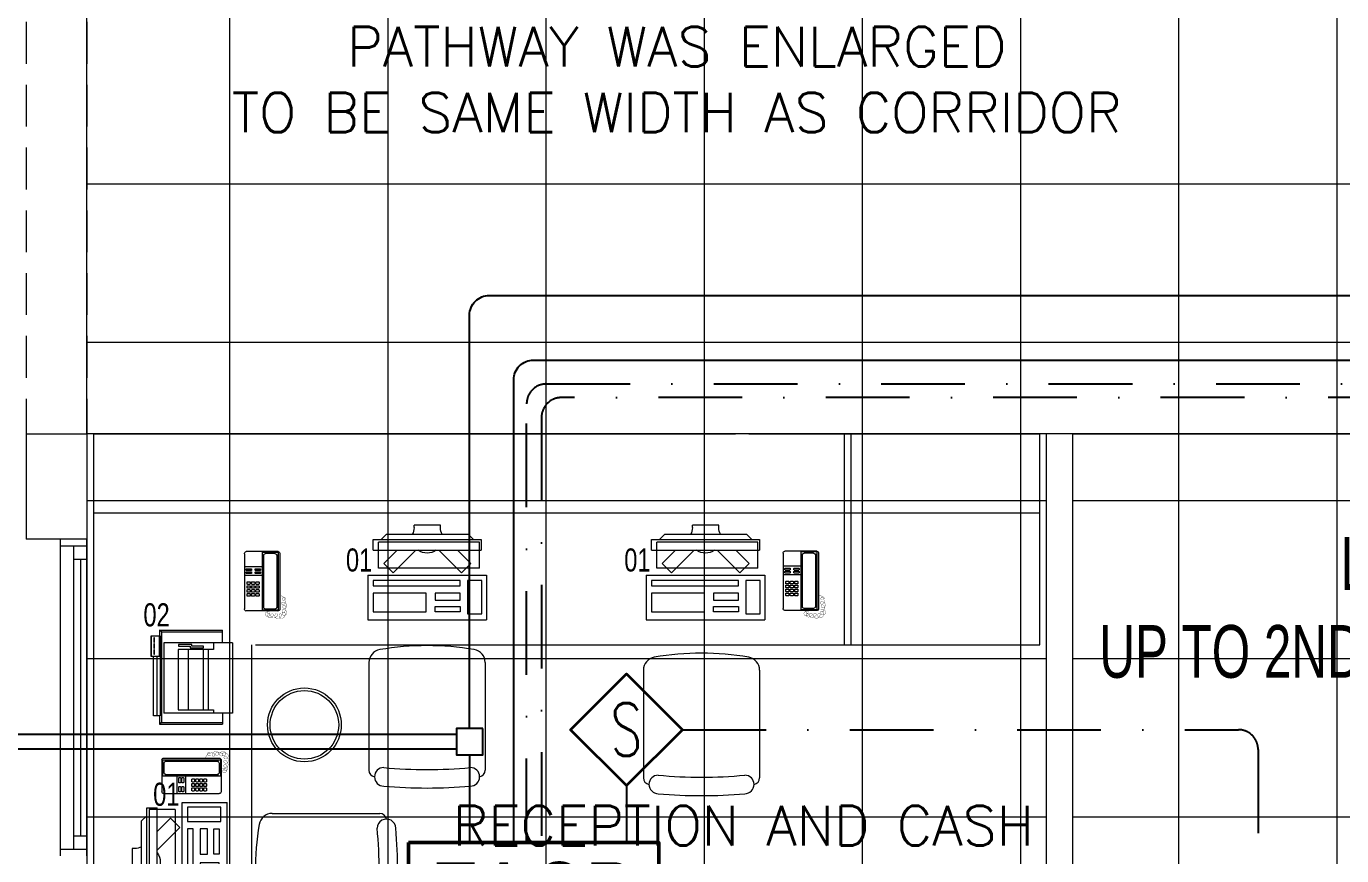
# Model space of a CAD drawing. Header units: inches. Extents: x -246178 to 57169, y -29325 to 19878.
# Drawn here: x 5228 to 10218, y -4347 to -1202 of the extents above; entities that cross this region are included whole.
import ezdxf
from ezdxf import colors
from ezdxf.entities.mleader import LeaderData, LeaderLine
from ezdxf.enums import TextEntityAlignment as Align
from ezdxf.math import Vec2, Vec3

# ---------------------------------------------------------------- set-up
doc = ezdxf.new("R2010")
doc.units = ezdxf.units.IN
doc.header["$LTSCALE"] = 25
doc.header["$MEASUREMENT"] = 0
doc.linetypes.add('00-Ground Floor$0$HIDDEN', pattern=[9.525, 6.35, -3.175])
doc.linetypes.add('DASHDOT', pattern=[25.4, 12.7, -6.35, 0, -6.35])
doc.layers.get('0').update_dxf_attribs({"color": 8})
for name, color, linetype, lineweight in [('00-Ground Floor$0$72_EGR_BASE_TEXT', 252, 'Continuous', 5), ('00-Ground Floor$0$72_EGR_EQP_TAG', 142, 'Continuous', 5), ('00-Ground Floor$0$Aluminum', 251, 'Continuous', 5), ('00-Ground Floor$0$Frame', 252, 'Continuous', 9), ('00-Ground Floor$0$LOADING', 253, 'Continuous', 5), ('00-Ground Floor$0$Proj', 251, 'Continuous', 5), ('00-Ground Floor$0$Walls', 251, 'Continuous', 5), ('E-LITE-CLNG-CNDT', 6, 'DASHDOT', 35), ('F-ALRM @ 100', 31, 'Continuous', 50), ('F-ALRM-CLNG @ 100', 33, 'Continuous', 35), ('F-ALRM-CLNG-CNDT', 51, 'DASHDOT', 25), ('F-ALRM-CNDT-SPLY', 43, 'POWER SUPPLY', 25), ('T-DATA-TEXT @ 100', 2, 'Continuous', 25)]:
    doc.layers.add(name, color=color, linetype=linetype, lineweight=lineweight)
doc.styles.add('00-Ground Floor$0$SIMPLEX', font='SIMPLEX.shx', dxfattribs={"height": 150})
doc.styles.add('00-Ground Floor$0$X3G_ENTITY_257CFD', font='swisscl.ttf', dxfattribs={"height": 200})
doc.styles.add('DC_Arial', font='arial.ttf', dxfattribs={"width": 0.7})
doc.styles.add('DC_Elc_Romans', font='elc_romans.shx', dxfattribs={"width": 0.7})
doc.styles.add('DC_Simplex', font='SIMPLEX.shx', dxfattribs={"width": 0.7})
doc.styles.get("Standard").update_dxf_attribs({"font": 'arial.ttf'})
doc.linetypes.add('POWER SUPPLY', pattern='A,50.8,-4,["PS",Standard,S=4.5,R=0,X=0,Y=-2.25],-11', length=65.8)

# ---------------------------------------------------------------- blocks, each defined once
blk = doc.blocks.new('00-Ground Floor$0$GF21021-P')
for p, q in [((-0.2207, 0.4756), (-0.2207, 0.0675)), ((0.2205, 0.4756), (0.2205, 0.0675))]:
    blk.add_line(p, q)
for centre, radius, start, end in [((-0.1707, 0.4756), 0.05, 99.6329, 180), ((-0.0001, -0.5295), 1.0695, 80.3671, 99.6329), ((0.1705, 0.4756), 0.05, 0, 80.3671), ((-0.1957, 0.0675), 0.025, 180, 261.4721), ((-0.1643, 0.0425), 0.0351, 90, 270), ((0, 1.8467), 1.7767, 264.6946, 275.3053), ((0.1641, 0.0425), 0.0351, 270, 90), ((0.1955, 0.0675), 0.025, 278.5279, 0), ((0, 1.8314), 1.8314, 264.8532, 275.147)]:
    blk.add_arc(centre, radius, start, end)
blk = doc.blocks.new('00-Ground Floor$0$DM20079-P')
at = {"color": 0}
for p, q in [((-0.0686, 0.217), (-0.0686, 0.008)), ((-0.0616, 0.225), (0.0594, 0.225)), ((-0.0616, 0.225), (-0.0616, 0)), ((-0.0616, 0.222), (-0.0016, 0.222)), ((-0.0616, 0.212), (-0.0565, 0.212)), ((-0.0566, 0.2105), (-0.0566, 0.0145)), ((-0.0496, 0.2175), (-0.0136, 0.2175)), ((-0.0068, 0.212), (-0.0016, 0.212)), ((-0.0066, 0.2105), (-0.0066, 0.0145)), ((-0.0016, 0.225), (-0.0016, 0)), ((0.0664, 0.217), (0.0664, 0.008)), ((-0.0016, 0.1675), (0.0664, 0.1675)), ((-0.0016, 0.135), (0.0664, 0.135)), ((-0.0616, 0.013), (-0.0565, 0.013)), ((-0.0616, 0.003), (-0.0016, 0.003)), ((-0.0594, 0), (0.0594, 0)), ((-0.0496, 0.0075), (-0.0136, 0.0075)), ((-0.0068, 0.013), (-0.0016, 0.013))]:
    blk.add_line(p, q, dxfattribs=at)
for points in [[(0.0074, 0.1605, 0.414214), (0.0054, 0.1585), (0.0054, 0.1555, 0.414214), (0.0074, 0.1535), (0.0234, 0.1535, 0.414214), (0.0254, 0.1555), (0.0254, 0.1585, 0.414214), (0.0234, 0.1605)], [(0.0574, 0.1535, 0.414214), (0.0594, 0.1555), (0.0594, 0.1585, 0.414214), (0.0574, 0.1605), (0.0414, 0.1605, 0.414214), (0.0394, 0.1585), (0.0394, 0.1555, 0.414214), (0.0414, 0.1535)], [(0.0234, 0.142, 0.414214), (0.0254, 0.144), (0.0254, 0.147, 0.414214), (0.0234, 0.149), (0.0074, 0.149, 0.414214), (0.0054, 0.147), (0.0054, 0.144, 0.414214), (0.0074, 0.142)], [(0.0104, 0.103, 0.414214), (0.0124, 0.101), (0.0204, 0.101, 0.414214), (0.0224, 0.103), (0.0224, 0.109, 0.414214), (0.0204, 0.111), (0.0124, 0.111, 0.414214), (0.0104, 0.109)], [(0.0274, 0.103, 0.414214), (0.0294, 0.101), (0.0374, 0.101, 0.414214), (0.0394, 0.103), (0.0394, 0.109, 0.414214), (0.0374, 0.111), (0.0294, 0.111, 0.414214), (0.0274, 0.109)], [(0.0574, 0.142, 0.414214), (0.0594, 0.144), (0.0594, 0.147, 0.414214), (0.0574, 0.149), (0.0414, 0.149, 0.414214), (0.0394, 0.147), (0.0394, 0.144, 0.414214), (0.0414, 0.142)], [(0.0444, 0.103, 0.414214), (0.0464, 0.101), (0.0544, 0.101, 0.414214), (0.0564, 0.103), (0.0564, 0.109, 0.414214), (0.0544, 0.111), (0.0464, 0.111, 0.414214), (0.0444, 0.109)], [(0.0104, 0.088, 0.414214), (0.0124, 0.086), (0.0204, 0.086, 0.414214), (0.0224, 0.088), (0.0224, 0.094, 0.414214), (0.0204, 0.096), (0.0124, 0.096, 0.414214), (0.0104, 0.094)], [(0.0104, 0.073, 0.414214), (0.0124, 0.071), (0.0204, 0.071, 0.414214), (0.0224, 0.073), (0.0224, 0.079, 0.414214), (0.0204, 0.081), (0.0124, 0.081, 0.414214), (0.0104, 0.079)], [(0.0104, 0.058, 0.414214), (0.0124, 0.056), (0.0204, 0.056, 0.414214), (0.0224, 0.058), (0.0224, 0.064, 0.414214), (0.0204, 0.066), (0.0124, 0.066, 0.414214), (0.0104, 0.064)], [(0.0274, 0.088, 0.414214), (0.0294, 0.086), (0.0374, 0.086, 0.414214), (0.0394, 0.088), (0.0394, 0.094, 0.414214), (0.0374, 0.096), (0.0294, 0.096, 0.414214), (0.0274, 0.094)], [(0.0274, 0.073, 0.414214), (0.0294, 0.071), (0.0374, 0.071, 0.414214), (0.0394, 0.073), (0.0394, 0.079, 0.414214), (0.0374, 0.081), (0.0294, 0.081, 0.414214), (0.0274, 0.079)], [(0.0274, 0.058, 0.414214), (0.0294, 0.056), (0.0374, 0.056, 0.414214), (0.0394, 0.058), (0.0394, 0.064, 0.414214), (0.0374, 0.066), (0.0294, 0.066, 0.414214), (0.0274, 0.064)], [(0.0444, 0.088, 0.414214), (0.0464, 0.086), (0.0544, 0.086, 0.414214), (0.0564, 0.088), (0.0564, 0.094, 0.414214), (0.0544, 0.096), (0.0464, 0.096, 0.414214), (0.0444, 0.094)], [(0.0444, 0.073, 0.414214), (0.0464, 0.071), (0.0544, 0.071, 0.414214), (0.0564, 0.073), (0.0564, 0.079, 0.414214), (0.0544, 0.081), (0.0464, 0.081, 0.414214), (0.0444, 0.079)], [(0.0444, 0.058, 0.414214), (0.0464, 0.056), (0.0544, 0.056, 0.414214), (0.0564, 0.058), (0.0564, 0.064, 0.414214), (0.0544, 0.066), (0.0464, 0.066, 0.414214), (0.0444, 0.064)]]:
    blk.add_lwpolyline(points, format="xyb", close=True, dxfattribs=at)
at = {"color": 0, "const_width": 0.001}
blk.add_lwpolyline([(-0.0686, 0.059, 0.184574), (-0.0861, 0.0478, 1.44364), (-0.0769, 0.0452, 0.837915), (-0.0907, 0.0465, 0.30536), (-0.0835, 0.0248, 1.584726), (-0.0815, 0.034, 0.253153), (-0.094, 0.0228, 0.874198), (-0.0776, 0.0142, 0.915253), (-0.0897, 0.0168, 0.223821), (-0.0874, -0.0011, 1.703343), (-0.0796, 0.005, 0.588962), (-0.0934, -0.0114, 0.717795), (-0.0769, -0.0108, 0.983104), (-0.0875, -0.0075, 0.326362), (-0.0815, -0.0259, 0.758716), (-0.0657, -0.0134, 0.906186), (-0.0743, -0.016, 0.189488), (-0.067, -0.0272, 0.7948), (-0.0506, -0.0127, 1.223996), (-0.0585, -0.0193, 0.072149), (-0.0473, -0.0259, 0.645886), (-0.0341, -0.0134, 1.366917), (-0.042, -0.0193, 0.078415), (-0.0315, -0.0246, 0.723006), (-0.0229, -0.0127, 1.105484), (-0.0289, -0.018, 0.327892), (-0.017, -0.0193, 0.446638), (-0.0144, -0.0068, 0.327263), (-0.0269, -0.0029, 1.240441), (-0.0229, -0.0094, 0.611307), (-0.0278, 0.0075)], format="xyb", dxfattribs=at)
at = {"color": 0}
for centre, radius, start, end in [((-0.0605, 0.217), 0.00813, 97.9633, 179.6649), ((-0.0496, 0.2105), 0.007, 90, 180), ((-0.0136, 0.2105), 0.007, 0, 90), ((0.0582, 0.217), 0.00813, 0.3351, 82.0367), ((-0.0605, 0.008), 0.00813, 180.3351, 277.9633), ((-0.0496, 0.0145), 0.007, 180, 270), ((-0.0136, 0.0145), 0.007, 270, 0), ((0.0582, 0.008), 0.00813, 277.9633, 359.6649)]:
    blk.add_arc(centre, radius, start, end, dxfattribs=at)
blk = doc.blocks.new('00-Ground Floor$0$ITCWLS1-P')
at = {"layer": '00-Ground Floor$0$LOADING'}
for p, q in [((-0.17, 0.45), (-0.17, 0)), ((-0.17, 0.45), (0, 0.45)), ((0, 0.45), (0, 0)), ((-0.3251, 0.38, 0), (-0.3051, 0.4, 0)), ((-0.2651, 0.43, 0), (-0.3051, 0.43, 0)), ((-0.3051, 0.43, 0), (-0.3051, 0.02, 0)), ((-0.197, 0.4094), (-0.295, 0.4094)), ((-0.295, 0.0264), (-0.295, 0.4094)), ((-0.2651, 0.43, 0), (-0.2651, 0.02, 0)), ((-0.197, 0.0264), (-0.197, 0.4094)), ((-0.1496, 0.4305), (-0.1291, 0.4305)), ((-0.1291, 0.4305), (-0.1291, 0.4089)), ((-0.3251, 0.38, 0), (-0.3251, 0.07, 0)), ((-0.3503, 0.275), (-0.3596, 0.275)), ((-0.3596, 0.175), (-0.3596, 0.275)), ((-0.3503, 0.175), (-0.3596, 0.175)), ((-0.3251, 0.07, 0), (-0.3051, 0.05, 0)), ((-0.3051, 0.02, 0), (-0.2651, 0.02, 0)), ((-0.197, 0.0264), (-0.295, 0.0264)), ((-0.17, 0), (0, 0))]:
    blk.add_line(p, q, dxfattribs=at)
at = {"layer": '00-Ground Floor$0$LOADING', "extrusion": (2.48281e-10, 3.18408e-10, -1)}
for p, q in [((-0.2651, 0.3395), (-0.2144, 0.3902)), ((-0.2651, 0.2688), (-0.1791, 0.3548)), ((-0.1791, 0.3548), (-0.2144, 0.3902))]:
    blk.add_line(p, q, dxfattribs=at)
at = {"layer": '00-Ground Floor$0$LOADING', "extrusion": (2.48281e-10, -3.18408e-10, -1)}
for p, q in [((-0.2651, 0.1812), (-0.1791, 0.0952)), ((-0.2651, 0.1105), (-0.2144, 0.0598)), ((-0.1791, 0.0952), (-0.2144, 0.0598))]:
    blk.add_line(p, q, dxfattribs=at)
at = {"layer": '00-Ground Floor$0$LOADING'}
for points in [[(-0.1291, 0.4089), (-0.1291, 0.1), (-0.1496, 0.1), (-0.1496, 0.4305)], [(-0.1496, 0.1), (-0.1496, 0.1), (-0.1496, 0.1), (-0.1496, 0.1), (-0.1496, 0.1), (-0.1496, 0.1), (-0.1496, 0.1), (-0.1496, 0.1), (-0.1496, 0.1)], [(-0.1496, 0.1), (-0.1496, 0.1), (-0.1496, 0.1), (-0.1496, 0.1), (-0.1496, 0.1), (-0.1496, 0.1), (-0.1496, 0.1), (-0.1496, 0.1), (-0.1496, 0.1), (-0.1496, 0.1), (-0.1496, 0.1), (-0.1496, 0.1), (-0.1496, 0.1), (-0.1496, 0.1), (-0.1496, 0.1), (-0.1496, 0.1), (-0.1496, 0.1), (-0.1496, 0.1)], [(-0.1496, 0.1), (-0.1496, 0.1), (-0.1496, 0.1), (-0.1496, 0.1), (-0.1496, 0.1), (-0.1496, 0.1), (-0.1496, 0.1), (-0.1496, 0.1), (-0.1496, 0.1), (-0.1496, 0.1)], [(-0.1496, 0.1), (-0.1496, 0.1), (-0.1496, 0.1), (-0.1496, 0.1), (-0.1496, 0.1), (-0.1496, 0.1), (-0.1496, 0.1)], [(-0.1496, 0.1), (-0.1496, 0.1), (-0.1496, 0.1), (-0.1496, 0.1), (-0.1496, 0.1), (-0.1496, 0.1), (-0.1496, 0.1), (-0.1496, 0.1), (-0.1496, 0.1), (-0.1496, 0.1)], [(-0.1496, 0.1), (-0.1496, 0.1), (-0.1496, 0.1), (-0.1496, 0.1), (-0.1496, 0.1), (-0.1496, 0.1), (-0.1496, 0.1), (-0.1496, 0.1), (-0.1496, 0.1), (-0.1496, 0.1), (-0.1496, 0.1), (-0.1496, 0.1), (-0.1496, 0.1), (-0.1496, 0.1), (-0.1496, 0.1)], [(-0.1496, 0.1), (-0.1496, 0.1), (-0.1496, 0.1), (-0.1496, 0.1), (-0.1496, 0.1), (-0.1496, 0.1), (-0.1496, 0.1), (-0.1496, 0.1), (-0.1496, 0.1), (-0.1496, 0.1)], [(-0.1496, 0.1), (-0.1496, 0.1), (-0.1496, 0.1), (-0.1496, 0.1), (-0.1496, 0.1), (-0.1496, 0.1), (-0.1496, 0.1), (-0.1496, 0.1), (-0.1496, 0.1), (-0.1496, 0.1)], [(-0.1496, 0.1), (-0.1496, 0.1), (-0.1496, 0.1), (-0.1496, 0.1), (-0.1496, 0.1), (-0.1496, 0.1), (-0.1496, 0.1), (-0.1496, 0.1), (-0.1496, 0.1), (-0.1496, 0.1), (-0.1496, 0.1), (-0.1496, 0.1), (-0.1496, 0.1), (-0.1496, 0.1), (-0.1496, 0.1), (-0.1496, 0.1), (-0.1496, 0.1), (-0.1496, 0.1), (-0.1496, 0.1), (-0.1496, 0.1), (-0.1496, 0.1), (-0.1496, 0.1), (-0.1496, 0.1), (-0.1496, 0.1), (-0.1496, 0.1), (-0.1496, 0.1), (-0.1496, 0.1), (-0.1496, 0.1), (-0.1496, 0.1), (-0.1496, 0.1), (-0.1496, 0.1), (-0.1496, 0.1), (-0.1496, 0.1), (-0.1496, 0.1), (-0.1496, 0.1), (-0.1496, 0.1), (-0.1496, 0.1), (-0.1496, 0.1), (-0.1496, 0.1), (-0.1496, 0.1), (-0.1496, 0.1), (-0.1496, 0.1), (-0.1496, 0.1), (-0.1496, 0.1), (-0.1496, 0.1), (-0.1496, 0.1), (-0.1496, 0.1), (-0.1496, 0.1), (-0.1496, 0.1), (-0.1496, 0.1), (-0.1496, 0.1), (-0.1496, 0.1), (-0.1496, 0.1), (-0.1496, 0.1)], [(-0.1496, 0.1), (-0.1496, 0.1), (-0.1496, 0.1), (-0.1496, 0.1), (-0.1496, 0.1), (-0.1496, 0.1), (-0.1496, 0.1), (-0.1496, 0.1), (-0.1496, 0.1), (-0.1496, 0.1), (-0.1496, 0.1), (-0.1496, 0.1), (-0.1496, 0.1), (-0.1496, 0.1), (-0.1496, 0.1), (-0.1496, 0.1), (-0.1496, 0.1), (-0.1496, 0.1), (-0.1496, 0.1), (-0.1496, 0.1), (-0.1496, 0.1), (-0.1496, 0.1), (-0.1496, 0.1), (-0.1496, 0.1), (-0.1496, 0.1), (-0.1496, 0.1), (-0.1496, 0.1), (-0.1496, 0.1), (-0.1496, 0.1), (-0.1496, 0.1), (-0.1496, 0.1), (-0.1496, 0.1), (-0.1496, 0.1), (-0.1496, 0.1), (-0.1496, 0.1), (-0.1496, 0.1), (-0.1496, 0.1), (-0.1496, 0.1), (-0.1496, 0.1), (-0.1496, 0.1), (-0.1496, 0.1), (-0.1496, 0.1), (-0.1496, 0.1), (-0.1496, 0.1), (-0.1496, 0.1), (-0.1496, 0.1), (-0.1496, 0.1), (-0.1496, 0.1), (-0.1496, 0.1), (-0.1496, 0.1), (-0.1496, 0.1), (-0.1496, 0.1), (-0.1496, 0.1), (-0.1496, 0.1), (-0.1496, 0.1), (-0.1496, 0.1), (-0.1496, 0.1), (-0.1496, 0.1), (-0.1496, 0.1), (-0.1496, 0.1), (-0.1496, 0.1), (-0.1496, 0.1), (-0.1496, 0.1), (-0.1496, 0.1), (-0.1496, 0.1), (-0.1496, 0.1), (-0.1496, 0.1), (-0.1496, 0.1), (-0.1496, 0.1), (-0.1496, 0.1), (-0.1496, 0.1), (-0.1496, 0.1), (-0.1496, 0.1), (-0.1496, 0.1), (-0.1496, 0.1), (-0.1496, 0.1), (-0.1496, 0.1), (-0.1496, 0.1), (-0.1496, 0.1), (-0.1496, 0.1), (-0.1496, 0.1), (-0.1496, 0.1), (-0.1496, 0.1), (-0.1496, 0.1), (-0.1496, 0.1), (-0.1496, 0.1), (-0.1496, 0.1), (-0.1496, 0.1), (-0.1496, 0.1)], [(-0.1496, 0.1), (-0.1496, 0.1), (-0.1496, 0.1), (-0.1496, 0.1), (-0.1496, 0.1), (-0.1496, 0.1), (-0.1496, 0.1), (-0.1496, 0.1), (-0.1496, 0.1), (-0.1496, 0.1), (-0.1496, 0.1), (-0.1496, 0.1)], [(-0.1496, 0.1), (-0.1496, 0.1), (-0.1496, 0.1), (-0.1496, 0.1), (-0.1496, 0.1), (-0.1496, 0.1), (-0.1496, 0.1)], [(-0.1496, 0.1), (-0.1496, 0.1), (-0.1496, 0.1), (-0.1496, 0.1), (-0.1496, 0.1), (-0.1496, 0.1), (-0.1496, 0.1), (-0.1496, 0.1), (-0.1496, 0.1), (-0.1496, 0.1), (-0.1496, 0.1), (-0.1496, 0.1), (-0.1496, 0.1), (-0.1496, 0.1), (-0.1496, 0.1), (-0.1496, 0.1), (-0.1496, 0.1)], [(-0.1496, 0.1), (-0.1496, 0.1), (-0.1496, 0.1), (-0.1496, 0.1), (-0.1496, 0.1), (-0.1496, 0.1), (-0.1496, 0.1), (-0.1496, 0.1), (-0.1496, 0.1), (-0.1496, 0.1), (-0.1496, 0.1), (-0.1496, 0.1), (-0.1496, 0.1), (-0.1496, 0.1), (-0.1496, 0.1), (-0.1496, 0.1), (-0.1496, 0.1), (-0.1496, 0.1), (-0.1496, 0.1), (-0.1496, 0.1), (-0.1496, 0.1), (-0.1496, 0.1), (-0.1496, 0.1), (-0.1496, 0.1), (-0.1496, 0.1), (-0.1496, 0.1), (-0.1496, 0.1), (-0.1496, 0.1), (-0.1496, 0.1), (-0.1496, 0.1), (-0.1496, 0.1), (-0.1496, 0.1), (-0.1496, 0.1), (-0.1496, 0.1), (-0.1496, 0.1), (-0.1496, 0.1), (-0.1496, 0.1), (-0.1496, 0.1), (-0.1496, 0.1), (-0.1496, 0.1), (-0.1496, 0.1), (-0.1496, 0.1), (-0.1496, 0.1), (-0.1496, 0.1), (-0.1496, 0.1), (-0.1496, 0.1), (-0.1496, 0.1), (-0.1496, 0.1), (-0.1496, 0.1), (-0.1496, 0.1), (-0.1496, 0.1), (-0.1496, 0.1), (-0.1496, 0.1), (-0.1496, 0.1), (-0.1496, 0.1), (-0.1496, 0.1), (-0.1496, 0.1), (-0.1496, 0.1), (-0.1496, 0.1), (-0.1496, 0.1), (-0.1496, 0.1), (-0.1496, 0.1), (-0.1496, 0.1), (-0.1496, 0.1), (-0.1496, 0.1), (-0.1496, 0.1), (-0.1496, 0.1), (-0.1496, 0.1), (-0.1496, 0.1), (-0.1496, 0.1), (-0.1496, 0.1), (-0.1496, 0.1), (-0.1496, 0.1), (-0.1496, 0.1), (-0.1496, 0.1), (-0.1496, 0.1), (-0.1496, 0.1), (-0.1496, 0.1), (-0.1496, 0.1), (-0.1496, 0.1), (-0.1496, 0.1), (-0.1496, 0.1), (-0.1496, 0.1), (-0.1496, 0.1), (-0.1496, 0.1), (-0.1496, 0.1), (-0.1496, 0.1), (-0.1496, 0.1), (-0.1496, 0.1), (-0.1496, 0.1), (-0.1496, 0.1), (-0.1496, 0.1), (-0.1496, 0.1), (-0.1496, 0.1), (-0.1496, 0.1), (-0.1496, 0.1), (-0.1496, 0.1), (-0.1496, 0.1), (-0.1496, 0.1), (-0.1496, 0.1), (-0.1496, 0.1), (-0.1496, 0.1), (-0.1496, 0.1), (-0.1496, 0.1), (-0.1496, 0.1), (-0.1496, 0.1), (-0.1496, 0.1), (-0.1496, 0.1), (-0.1496, 0.1), (-0.1496, 0.1), (-0.1496, 0.1)], [(-0.1496, 0.1), (-0.1496, 0.1), (-0.1496, 0.1), (-0.1496, 0.1), (-0.1496, 0.1), (-0.1496, 0.1), (-0.1496, 0.1), (-0.1496, 0.1)]]:
    blk.add_lwpolyline(points, dxfattribs=at)
for points in [[(-0.1019, 0.4305), (-0.0304, 0.4305), (-0.0304, 0.2294), (-0.1019, 0.2294)], [(-0.1019, 0.1954), (-0.0747, 0.1954), (-0.0747, 0.1), (-0.1019, 0.1)], [(-0.0304, 0.1954), (-0.0508, 0.1954), (-0.0508, 0.1), (-0.0304, 0.1)], [(-0.1496, 0.1), (-0.1496, 0.1), (-0.1496, 0.1), (-0.1496, 0.1), (-0.1496, 0.1), (-0.1496, 0.1), (-0.1496, 0.1), (-0.1496, 0.1), (-0.1496, 0.1), (-0.1496, 0.1), (-0.1496, 0.1), (-0.1496, 0.1), (-0.1496, 0.1), (-0.1496, 0.1), (-0.1496, 0.1), (-0.1496, 0.1), (-0.1496, 0.1), (-0.1496, 0.1), (-0.1496, 0.1), (-0.1496, 0.1), (-0.1496, 0.1), (-0.1496, 0.1), (-0.1496, 0.1), (-0.1496, 0.1), (-0.1496, 0.1), (-0.1496, 0.1), (-0.1496, 0.1), (-0.1496, 0.1), (-0.1496, 0.1), (-0.1496, 0.1), (-0.1496, 0.1), (-0.1496, 0.1), (-0.1496, 0.1), (-0.1496, 0.1), (-0.1496, 0.1), (-0.1496, 0.1), (-0.1496, 0.1), (-0.1496, 0.1), (-0.1496, 0.1), (-0.1496, 0.1), (-0.1496, 0.1), (-0.1496, 0.1), (-0.1496, 0.1), (-0.1496, 0.1), (-0.1496, 0.1), (-0.1496, 0.1), (-0.1496, 0.1), (-0.1496, 0.1), (-0.1496, 0.1), (-0.1496, 0.1), (-0.1496, 0.1), (-0.1496, 0.1), (-0.1496, 0.1), (-0.1496, 0.1), (-0.1496, 0.1), (-0.1496, 0.1), (-0.1496, 0.1), (-0.1496, 0.1), (-0.1496, 0.1), (-0.1496, 0.1), (-0.1496, 0.1), (-0.1496, 0.1), (-0.1496, 0.1), (-0.1496, 0.1), (-0.1496, 0.1), (-0.1496, 0.1), (-0.1496, 0.1), (-0.1496, 0.1), (-0.1496, 0.1), (-0.1496, 0.1), (-0.1496, 0.1), (-0.1496, 0.1), (-0.1496, 0.1), (-0.1496, 0.1), (-0.1496, 0.1), (-0.1496, 0.1), (-0.1496, 0.1), (-0.1496, 0.1), (-0.1496, 0.1), (-0.1496, 0.1), (-0.1496, 0.1), (-0.1496, 0.1), (-0.1496, 0.1), (-0.1496, 0.1), (-0.1496, 0.1), (-0.1496, 0.1), (-0.1496, 0.1), (-0.1496, 0.1), (-0.1496, 0.1), (-0.1496, 0.1), (-0.1496, 0.1), (-0.1496, 0.1), (-0.1496, 0.1), (-0.1496, 0.1), (-0.1496, 0.1), (-0.1496, 0.1), (-0.1496, 0.1), (-0.1496, 0.1), (-0.1496, 0.1), (-0.1496, 0.1), (-0.1496, 0.1), (-0.1496, 0.1), (-0.1496, 0.1), (-0.1496, 0.1), (-0.1496, 0.1), (-0.1496, 0.1), (-0.1496, 0.1), (-0.1496, 0.1), (-0.1496, 0.1), (-0.1496, 0.1), (-0.1496, 0.1), (-0.1496, 0.1), (-0.1496, 0.1), (-0.1496, 0.1), (-0.1496, 0.1), (-0.1496, 0.1), (-0.1496, 0.1), (-0.1496, 0.1), (-0.1496, 0.1), (-0.1496, 0.1), (-0.1496, 0.1), (-0.1496, 0.1), (-0.1496, 0.1), (-0.1496, 0.1), (-0.1496, 0.1), (-0.1496, 0.1), (-0.1496, 0.1), (-0.1496, 0.1), (-0.1496, 0.1), (-0.1496, 0.1), (-0.1496, 0.1), (-0.1496, 0.1), (-0.1496, 0.1), (-0.1496, 0.1), (-0.1496, 0.1), (-0.1496, 0.1), (-0.1496, 0.1), (-0.1496, 0.1), (-0.1496, 0.1), (-0.1496, 0.1), (-0.1496, 0.1), (-0.1496, 0.1), (-0.1496, 0.1), (-0.1496, 0.1), (-0.1496, 0.1), (-0.1496, 0.1), (-0.1496, 0.1), (-0.1496, 0.1), (-0.1496, 0.1), (-0.1496, 0.1), (-0.1496, 0.1), (-0.1496, 0.1), (-0.1496, 0.1), (-0.1496, 0.1), (-0.1496, 0.1), (-0.1496, 0.1), (-0.1496, 0.1), (-0.1496, 0.1), (-0.1496, 0.1), (-0.1496, 0.1), (-0.1496, 0.1), (-0.1496, 0.1), (-0.1496, 0.1), (-0.1496, 0.1), (-0.1496, 0.1), (-0.1496, 0.1), (-0.1496, 0.1), (-0.1496, 0.1), (-0.1496, 0.1), (-0.1496, 0.1), (-0.1496, 0.1), (-0.1496, 0.1), (-0.1496, 0.1), (-0.1496, 0.1), (-0.1496, 0.1), (-0.1496, 0.1), (-0.1496, 0.1), (-0.1496, 0.1), (-0.1496, 0.1), (-0.1496, 0.1), (-0.1496, 0.1), (-0.1496, 0.1), (-0.1496, 0.1), (-0.1496, 0.1), (-0.1496, 0.1), (-0.1496, 0.1), (-0.1496, 0.1), (-0.1496, 0.1), (-0.1496, 0.1), (-0.1496, 0.1), (-0.1496, 0.1), (-0.1496, 0.1), (-0.1496, 0.1), (-0.1496, 0.1), (-0.1496, 0.1), (-0.1496, 0.1), (-0.1496, 0.1), (-0.1496, 0.1), (-0.1496, 0.1), (-0.1496, 0.1), (-0.1496, 0.1), (-0.1496, 0.1), (-0.1496, 0.1), (-0.1496, 0.1), (-0.1496, 0.1), (-0.1496, 0.1), (-0.1496, 0.1), (-0.1496, 0.1), (-0.1496, 0.1), (-0.1496, 0.1), (-0.1496, 0.1), (-0.1496, 0.1), (-0.1496, 0.1), (-0.1496, 0.1), (-0.1496, 0.1), (-0.1496, 0.1), (-0.1496, 0.1), (-0.1496, 0.1), (-0.1496, 0.1), (-0.1496, 0.1), (-0.1496, 0.1), (-0.1496, 0.1), (-0.1496, 0.1), (-0.1496, 0.1), (-0.1496, 0.1), (-0.1496, 0.1), (-0.1496, 0.1), (-0.1496, 0.1), (-0.1496, 0.1), (-0.1496, 0.1), (-0.1496, 0.1), (-0.1496, 0.1), (-0.1496, 0.1), (-0.1496, 0.1), (-0.1496, 0.1), (-0.1496, 0.1), (-0.1496, 0.1), (-0.1496, 0.1), (-0.1496, 0.1), (-0.1496, 0.1), (-0.1496, 0.1), (-0.1496, 0.1), (-0.1496, 0.1), (-0.1496, 0.1), (-0.1496, 0.1), (-0.1496, 0.1), (-0.1496, 0.1), (-0.1496, 0.1), (-0.1496, 0.1), (-0.1496, 0.1), (-0.1496, 0.1), (-0.1496, 0.1), (-0.1496, 0.1), (-0.1496, 0.1), (-0.1496, 0.1), (-0.1496, 0.1), (-0.1496, 0.1), (-0.1496, 0.1), (-0.1496, 0.1), (-0.1496, 0.1), (-0.1496, 0.1), (-0.1496, 0.1), (-0.1496, 0.1), (-0.1496, 0.1), (-0.1496, 0.1), (-0.1496, 0.1), (-0.1496, 0.1), (-0.1496, 0.1), (-0.1496, 0.1), (-0.1496, 0.1), (-0.1496, 0.1), (-0.1496, 0.1), (-0.1496, 0.1), (-0.1496, 0.1), (-0.1496, 0.1), (-0.1496, 0.1), (-0.1496, 0.1)], [(-0.1496, 0.1), (-0.1496, 0.1), (-0.1496, 0.1), (-0.1496, 0.1), (-0.1496, 0.1), (-0.1496, 0.1), (-0.1496, 0.1), (-0.1496, 0.1), (-0.1496, 0.1), (-0.1496, 0.1), (-0.1496, 0.1), (-0.1496, 0.1), (-0.1496, 0.1), (-0.1496, 0.1), (-0.1496, 0.1), (-0.1496, 0.1), (-0.1496, 0.1), (-0.1496, 0.1), (-0.1496, 0.1), (-0.1496, 0.1), (-0.1496, 0.1), (-0.1496, 0.1), (-0.1496, 0.1), (-0.1496, 0.1), (-0.1496, 0.1), (-0.1496, 0.1), (-0.1496, 0.1), (-0.1496, 0.1), (-0.1496, 0.1), (-0.1496, 0.1), (-0.1496, 0.1), (-0.1496, 0.1), (-0.1496, 0.1), (-0.1496, 0.1), (-0.1496, 0.1), (-0.1496, 0.1), (-0.1496, 0.1), (-0.1496, 0.1), (-0.1496, 0.1), (-0.1496, 0.1), (-0.1496, 0.1), (-0.1496, 0.1), (-0.1496, 0.1), (-0.1496, 0.1), (-0.1496, 0.1), (-0.1496, 0.1), (-0.1496, 0.1), (-0.1496, 0.1), (-0.1496, 0.1), (-0.1496, 0.1), (-0.1496, 0.1), (-0.1496, 0.1), (-0.1496, 0.1), (-0.1496, 0.1), (-0.1496, 0.1), (-0.1496, 0.1), (-0.1496, 0.1), (-0.1496, 0.1), (-0.1496, 0.1), (-0.1496, 0.1), (-0.1496, 0.1), (-0.1496, 0.1), (-0.1496, 0.1), (-0.1496, 0.1), (-0.1496, 0.1), (-0.1496, 0.1), (-0.1496, 0.1), (-0.1496, 0.1), (-0.1496, 0.1), (-0.1496, 0.1), (-0.1496, 0.1), (-0.1496, 0.1), (-0.1496, 0.1), (-0.1496, 0.1), (-0.1496, 0.1), (-0.1496, 0.1), (-0.1496, 0.1), (-0.1496, 0.1), (-0.1496, 0.1), (-0.1496, 0.1), (-0.1496, 0.1), (-0.1496, 0.1), (-0.1496, 0.1), (-0.1496, 0.1), (-0.1496, 0.1), (-0.1496, 0.1), (-0.1496, 0.1), (-0.1496, 0.1), (-0.1496, 0.1), (-0.1496, 0.1), (-0.1496, 0.1), (-0.1496, 0.1), (-0.1496, 0.1), (-0.1496, 0.1), (-0.1496, 0.1), (-0.1496, 0.1), (-0.1496, 0.1), (-0.1496, 0.1), (-0.1496, 0.1), (-0.1496, 0.1), (-0.1496, 0.1), (-0.1496, 0.1), (-0.1496, 0.1), (-0.1496, 0.1), (-0.1496, 0.1), (-0.1496, 0.1), (-0.1496, 0.1), (-0.1496, 0.1), (-0.1496, 0.1), (-0.1496, 0.1), (-0.1496, 0.1), (-0.1496, 0.1), (-0.1496, 0.1), (-0.1496, 0.1), (-0.1496, 0.1), (-0.1496, 0.1), (-0.1496, 0.1), (-0.1496, 0.1), (-0.1496, 0.1), (-0.1496, 0.1), (-0.1496, 0.1), (-0.1496, 0.1), (-0.1496, 0.1), (-0.1496, 0.1), (-0.1496, 0.1), (-0.1496, 0.1), (-0.1496, 0.1), (-0.1496, 0.1), (-0.1496, 0.1), (-0.1496, 0.1), (-0.1496, 0.1), (-0.1496, 0.1), (-0.1496, 0.1), (-0.1496, 0.1), (-0.1496, 0.1), (-0.1496, 0.1), (-0.1496, 0.1), (-0.1496, 0.1), (-0.1496, 0.1), (-0.1496, 0.1), (-0.1496, 0.1), (-0.1496, 0.1), (-0.1496, 0.1), (-0.1496, 0.1), (-0.1496, 0.1), (-0.1496, 0.1), (-0.1496, 0.1), (-0.1496, 0.1), (-0.1496, 0.1), (-0.1496, 0.1), (-0.1496, 0.1), (-0.1496, 0.1), (-0.1496, 0.1), (-0.1496, 0.1), (-0.1496, 0.1), (-0.1496, 0.1), (-0.1496, 0.1), (-0.1496, 0.1), (-0.1496, 0.1), (-0.1496, 0.1), (-0.1496, 0.1), (-0.1496, 0.1), (-0.1496, 0.1), (-0.1496, 0.1), (-0.1496, 0.1), (-0.1496, 0.1), (-0.1496, 0.1), (-0.1496, 0.1), (-0.1496, 0.1), (-0.1496, 0.1), (-0.1496, 0.1), (-0.1496, 0.1), (-0.1496, 0.1), (-0.1496, 0.1), (-0.1496, 0.1), (-0.1496, 0.1), (-0.1496, 0.1), (-0.1496, 0.1), (-0.1496, 0.1), (-0.1496, 0.1), (-0.1496, 0.1), (-0.1496, 0.1), (-0.1496, 0.1), (-0.1496, 0.1), (-0.1496, 0.1), (-0.1496, 0.1), (-0.1496, 0.1), (-0.1496, 0.1), (-0.1496, 0.1), (-0.1496, 0.1), (-0.1496, 0.1), (-0.1496, 0.1), (-0.1496, 0.1), (-0.1496, 0.1), (-0.1496, 0.1), (-0.1496, 0.1), (-0.1496, 0.1), (-0.1496, 0.1), (-0.1496, 0.1), (-0.1496, 0.1), (-0.1496, 0.1), (-0.1496, 0.1), (-0.1496, 0.1), (-0.1496, 0.1), (-0.1496, 0.1), (-0.1496, 0.1), (-0.1496, 0.1), (-0.1496, 0.1), (-0.1496, 0.1), (-0.1496, 0.1), (-0.1496, 0.1), (-0.1496, 0.1), (-0.1496, 0.1), (-0.1496, 0.1)], [(-0.1496, 0.1), (-0.1496, 0.1), (-0.1496, 0.1), (-0.1496, 0.1), (-0.1496, 0.1), (-0.1496, 0.1), (-0.1496, 0.1), (-0.1496, 0.1), (-0.1496, 0.1), (-0.1496, 0.1), (-0.1496, 0.1), (-0.1496, 0.1), (-0.1496, 0.1), (-0.1496, 0.1), (-0.1496, 0.1), (-0.1496, 0.1), (-0.1496, 0.1), (-0.1496, 0.1), (-0.1496, 0.1), (-0.1496, 0.1), (-0.1496, 0.1), (-0.1496, 0.1), (-0.1496, 0.1), (-0.1496, 0.1), (-0.1496, 0.1), (-0.1496, 0.1), (-0.1496, 0.1), (-0.1496, 0.1), (-0.1496, 0.1), (-0.1496, 0.1), (-0.1496, 0.1), (-0.1496, 0.1), (-0.1496, 0.1), (-0.1496, 0.1), (-0.1496, 0.1), (-0.1496, 0.1), (-0.1496, 0.1), (-0.1496, 0.1), (-0.1496, 0.1), (-0.1496, 0.1), (-0.1496, 0.1), (-0.1496, 0.1), (-0.1496, 0.1), (-0.1496, 0.1), (-0.1496, 0.1), (-0.1496, 0.1), (-0.1496, 0.1), (-0.1496, 0.1), (-0.1496, 0.1), (-0.1496, 0.1), (-0.1496, 0.1), (-0.1496, 0.1), (-0.1496, 0.1), (-0.1496, 0.1), (-0.1496, 0.1), (-0.1496, 0.1), (-0.1496, 0.1), (-0.1496, 0.1), (-0.1496, 0.1), (-0.1496, 0.1), (-0.1496, 0.1), (-0.1496, 0.1), (-0.1496, 0.1), (-0.1496, 0.1), (-0.1496, 0.1), (-0.1496, 0.1), (-0.1496, 0.1), (-0.1496, 0.1), (-0.1496, 0.1), (-0.1496, 0.1), (-0.1496, 0.1), (-0.1496, 0.1), (-0.1496, 0.1), (-0.1496, 0.1), (-0.1496, 0.1), (-0.1496, 0.1), (-0.1496, 0.1), (-0.1496, 0.1), (-0.1496, 0.1), (-0.1496, 0.1), (-0.1496, 0.1), (-0.1496, 0.1), (-0.1496, 0.1), (-0.1496, 0.1), (-0.1496, 0.1), (-0.1496, 0.1), (-0.1496, 0.1), (-0.1496, 0.1), (-0.1496, 0.1), (-0.1496, 0.1), (-0.1496, 0.1), (-0.1496, 0.1), (-0.1496, 0.1), (-0.1496, 0.1), (-0.1496, 0.1), (-0.1496, 0.1), (-0.1496, 0.1), (-0.1496, 0.1), (-0.1496, 0.1), (-0.1496, 0.1), (-0.1496, 0.1), (-0.1496, 0.1), (-0.1496, 0.1), (-0.1496, 0.1), (-0.1496, 0.1), (-0.1496, 0.1), (-0.1496, 0.1), (-0.1496, 0.1), (-0.1496, 0.1), (-0.1496, 0.1), (-0.1496, 0.1), (-0.1496, 0.1), (-0.1496, 0.1), (-0.1496, 0.1), (-0.1496, 0.1), (-0.1496, 0.1), (-0.1496, 0.1), (-0.1496, 0.1), (-0.1496, 0.1), (-0.1496, 0.1), (-0.1496, 0.1), (-0.1496, 0.1), (-0.1496, 0.1), (-0.1496, 0.1), (-0.1496, 0.1), (-0.1496, 0.1), (-0.1496, 0.1), (-0.1496, 0.1), (-0.1496, 0.1), (-0.1496, 0.1), (-0.1496, 0.1), (-0.1496, 0.1), (-0.1496, 0.1), (-0.1496, 0.1), (-0.1496, 0.1), (-0.1496, 0.1), (-0.1496, 0.1), (-0.1496, 0.1), (-0.1496, 0.1), (-0.1496, 0.1), (-0.1496, 0.1), (-0.1496, 0.1), (-0.1496, 0.1), (-0.1496, 0.1), (-0.1496, 0.1), (-0.1496, 0.1), (-0.1496, 0.1), (-0.1496, 0.1), (-0.1496, 0.1), (-0.1496, 0.1), (-0.1496, 0.1), (-0.1496, 0.1), (-0.1496, 0.1), (-0.1496, 0.1), (-0.1496, 0.1), (-0.1496, 0.1), (-0.1496, 0.1), (-0.1496, 0.1), (-0.1496, 0.1), (-0.1496, 0.1), (-0.1496, 0.1), (-0.1496, 0.1), (-0.1496, 0.1), (-0.1496, 0.1), (-0.1496, 0.1), (-0.1496, 0.1), (-0.1496, 0.1), (-0.1496, 0.1), (-0.1496, 0.1), (-0.1496, 0.1), (-0.1496, 0.1), (-0.1496, 0.1), (-0.1496, 0.1), (-0.1496, 0.1), (-0.1496, 0.1), (-0.1496, 0.1), (-0.1496, 0.1), (-0.1496, 0.1), (-0.1496, 0.1), (-0.1496, 0.1), (-0.1496, 0.1), (-0.1496, 0.1), (-0.1496, 0.1), (-0.1496, 0.1), (-0.1496, 0.1), (-0.1496, 0.1), (-0.1496, 0.1), (-0.1496, 0.1), (-0.1496, 0.1), (-0.1496, 0.1), (-0.1496, 0.1), (-0.1496, 0.1), (-0.1496, 0.1), (-0.1496, 0.1), (-0.1496, 0.1), (-0.1496, 0.1), (-0.1496, 0.1), (-0.1496, 0.1), (-0.1496, 0.1), (-0.1496, 0.1), (-0.1496, 0.1), (-0.1496, 0.1), (-0.1496, 0.1), (-0.1496, 0.1), (-0.1496, 0.1), (-0.1496, 0.1), (-0.1496, 0.1), (-0.1496, 0.1), (-0.1496, 0.1), (-0.1496, 0.1), (-0.1496, 0.1), (-0.1496, 0.1), (-0.1496, 0.1), (-0.1496, 0.1), (-0.1496, 0.1), (-0.1496, 0.1), (-0.1496, 0.1), (-0.1496, 0.1), (-0.1496, 0.1)], [(-0.1496, 0.0727), (-0.0236, 0.0727), (-0.0236, 0.0182), (-0.1496, 0.0182)]]:
    blk.add_lwpolyline(points, close=True, dxfattribs=at)
for centre, radius, start, end in [((-0.3503, 0.325), 0.05, 270, 300.3093), ((-0.3089, 0.225), 0.0556, 321.9431, 38.0569), ((-0.3503, 0.125), 0.05, 59.6907, 90)]:
    blk.add_arc(centre, radius, start, end, dxfattribs=at)
blk = doc.blocks.new('00-Ground Floor$0$ITPPLT2C-P')
at = {"color": 0}
for p, q in [((0, 0), (0, -0.2262)), ((0.0252, 0), (0, 0)), ((0.0139, 0), (0.0139, -0.2262)), ((0.0252, 0), (0.0139, 0)), ((0.0229, 0.0318), (0.2618, 0.0318)), ((0.0304, 0.0256), (0.0229, 0.0318)), ((0.0229, 0), (0.0229, 0.0318)), ((0.0252, -0.2262), (0.0252, 0)), ((0.0304, -0.3182), (0.0304, 0.0256)), ((0.0304, 0.0256), (0.2618, 0.0256)), ((0.2618, -0.0096), (0.2618, 0.0318)), ((0.0401, -0.2769), (0.0401, -0.0096)), ((0.3, -0.0096), (0.0401, -0.0096)), ((0.0939, -0.2515), (0.0939, -0.0222)), ((0.0939, -0.0222), (0.2274, -0.0222)), ((0.1321, -0.2515), (0.1321, -0.0222)), ((0.1894, -0.2515), (0.1894, -0.0222)), ((0.2082, -0.2515), (0.2082, -0.0222)), ((0.2274, -0.0222), (0.2274, -0.0096)), ((0.3, -0.2769), (0.3, -0.0096)), ((-0.0091, -0.2262), (0.0267, -0.2262)), ((-0.0091, -0.3023), (-0.0091, -0.2262)), ((-0.0087, -0.2262), (0.0236, -0.2262)), ((-0.0087, -0.3023), (-0.0087, -0.2262)), ((0, -0.2262), (0.0252, -0.2262)), ((0.0023, -0.2495), (0.0023, -0.2334)), ((0.0023, -0.2334), (0.0045, -0.2334)), ((0.0045, -0.2495), (0.0023, -0.2495)), ((0.0045, -0.2334), (0.0045, -0.2495)), ((0.0139, -0.2262), (0.0252, -0.2262)), ((0.0236, -0.2262), (0.0236, -0.3023)), ((0.0267, -0.2262), (0.0267, -0.3023)), ((0.0023, -0.2721), (0.0023, -0.2562)), ((0.0023, -0.2562), (0.0045, -0.2562)), ((0.0045, -0.2721), (0.0023, -0.2721)), ((0.0023, -0.295), (0.0023, -0.2793)), ((0.0023, -0.2793), (0.0045, -0.2793)), ((0.0045, -0.295), (0.0023, -0.295)), ((0.0045, -0.2562), (0.0045, -0.2721)), ((0.0045, -0.2793), (0.0045, -0.295)), ((0.3, -0.2769), (0.0401, -0.2769)), ((0.2274, -0.2515), (0.0939, -0.2515)), ((0.0947, -0.2701), (0.0947, -0.2641)), ((0.0947, -0.2641), (0.1395, -0.2641)), ((0.1457, -0.2701), (0.0947, -0.2701)), ((0.1395, -0.2575), (0.19, -0.2575)), ((0.1395, -0.2641), (0.1395, -0.2575)), ((0.19, -0.2641), (0.1457, -0.2641)), ((0.1457, -0.2641), (0.1457, -0.2701)), ((0.19, -0.2575), (0.19, -0.2641)), ((0.2274, -0.2769), (0.2274, -0.2515)), ((0.2618, -0.2769), (0.2618, -0.3246)), ((0.0267, -0.3023), (-0.0091, -0.3023)), ((0.0236, -0.3023), (-0.0087, -0.3023)), ((0.0229, -0.3246), (0.0229, -0.3023)), ((0.0304, -0.3182), (0.0229, -0.3246)), ((0.0229, -0.3246), (0.2618, -0.3246)), ((0.0304, -0.3182), (0.2618, -0.3182))]:
    blk.add_line(p, q, dxfattribs=at)
blk = doc.blocks.new('00-Ground Floor$0$WM00001-P')
at = {"layer": '00-Ground Floor$0$LOADING'}
for radius in [0.14, 0.13]:
    blk.add_circle((0, 0), radius, dxfattribs=at)
blk = doc.blocks.new('00-Ground Floor$0$A$C694D4C9C')
at = {"color": 254, "linetype": 'Continuous'}
for p, q in [((9197.9, -2747.4, 0), (10397.9, -2747.4, 0)), ((9197.9, -11267.4, 0), (9197.9, -2747.4, 0)), ((9600, -11267.4), (9600, -2747.4)), ((10200, -11267.4), (10200, -2747.4)), ((9197.9, -3000), (10397.9, -3000)), ((9197.9, -3600), (10397.9, -3600)), ((9197.9, -4200), (10397.9, -4200))]:
    blk.add_line(p, q, dxfattribs=at)
blk = doc.blocks.new('00-Ground Floor$0$A$C0D461753')
at = {"color": 254, "linetype": 'Continuous'}
for p, q in [((5457.9, -2747.4, 0), (5457.9, 3782.6, 0)), ((6000, -2747.4), (6000, 3782.6)), ((6600, -2747.4), (6600, 3782.6)), ((7200, -2747.4), (7200, 3782.6)), ((7800, -2747.4), (7800, 3782.6)), ((8400, -2747.4), (8400, 3782.6)), ((9000, -2747.4), (9000, 3782.6)), ((9600, -2747.4), (9600, 3782.6)), ((10200, -2747.4), (10200, 3782.6)), ((5457.9, -1800), (12263.3, -1800)), ((5457.9, -2400), (12263.3, -2400)), ((12263.3, -2747.4, 0), (5457.9, -2747.4, 0))]:
    blk.add_line(p, q, dxfattribs=at)
blk = doc.blocks.new('00-Ground Floor$0$A$C04D15BD0')
at = {"color": 254}
for p, q in [((9097.9, -2747.4, 0), (5457.9, -2747.4, 0)), ((5457.9, -2747.4, 0), (5457.9, -4747.4, 0)), ((9097.9, -4747.4, 0), (9097.9, -2747.4, 0)), ((5457.9, -4747.4, 0), (9097.9, -4747.4, 0)), ((9097.9, -4854.6, 0), (5457.9, -4854.6, 0)), ((5457.9, -4854.6, 0), (5457.9, -6247.4, 0)), ((9097.9, -6247.4, 0), (9097.9, -4854.6, 0)), ((5457.9, -6247.4, 0), (9097.9, -6247.4, 0))]:
    blk.add_line(p, q, dxfattribs=at)
at = {"color": 254, "linetype": 'Continuous'}
for p, q in [((6000, -4747.4), (6000, -2747.4)), ((6600, -4747.4), (6600, -2747.4)), ((7200, -4747.4), (7200, -2747.4)), ((7800, -4747.4), (7800, -2747.4)), ((8400, -4747.4), (8400, -2747.4)), ((9000, -4747.4), (9000, -2747.4)), ((5457.9, -3000), (9097.9, -3000)), ((5457.9, -3600), (9097.9, -3600)), ((5457.9, -4200), (9097.9, -4200)), ((6000, -6247.4), (6000, -4854.6)), ((6600, -6247.4), (6600, -4854.6)), ((7200, -6247.4), (7200, -4854.6)), ((7800, -6247.4), (7800, -4854.6)), ((8400, -6247.4), (8400, -4854.6)), ((9000, -6247.4), (9000, -4854.6)), ((5457.9, -5400), (9097.9, -5400)), ((5457.9, -6000), (9097.9, -6000))]:
    blk.add_line(p, q, dxfattribs=at)
blk = doc.blocks.new('00-Ground Floor$0$A$Ce9e1c4c3')
at = {"layer": '00-Ground Floor$0$Frame'}
for name in ['00-Ground Floor$0$A$C0D461753', '00-Ground Floor$0$A$C694D4C9C']:
    blk.add_blockref(name, (-100000, 0), dxfattribs=at)
at = {"layer": '00-Ground Floor$0$Frame', "color": 254}
blk.add_blockref('00-Ground Floor$0$A$C04D15BD0', (-100000, 0), dxfattribs=at)
blk = doc.blocks.new('00-Ground Floor')
at = {"layer": '00-Ground Floor$0$Aluminum'}
for p, q in [((5357.9, -4347.4, 0), (5357.9, -3147.4, 0)), ((5357.9, -3172.4, 0), (5457.9, -3172.4, 0)), ((5407.9, -4322.4, 0), (5407.9, -3172.4, 0)), ((5457.9, -4347.4, 0), (5457.9, -3147.4, 0)), ((5407.9, -3222.4, 0), (5457.9, -3222.4, 0)), ((5432.9, -3222.4, 0), (5432.9, -4272.4, 0)), ((5407.9, -4272.4, 0), (5457.9, -4272.4, 0)), ((5357.9, -4322.4, 0), (5457.9, -4322.4, 0))]:
    blk.add_line(p, q, dxfattribs=at)
at = {"layer": '00-Ground Floor$0$LOADING'}
for p, q in [((5482.9, -2747.4, 0), (7918.4, -2747.4, 0)), ((5482.9, -2747.4, 0), (5482.9, -4722.4, 0)), ((7968.4, -2747.4, 0), (7918.4, -2747.4, 0)), ((7968.4, -2747.4, 0), (9072.9, -2747.4, 0)), ((8331.4, -3547.4, 0), (8331.4, -2747.4, 0)), ((8356.4, -3547.4, 0), (8356.4, -2747.4, 0)), ((9072.9, -3547.4, 0), (9072.9, -2747.4, 0)), ((5482.9, -3047.4, 0), (9072.9, -3047.4, 0)), ((6082.9, -4722.4, 0), (6082.9, -3547.4, 0)), ((6097.9, -3547.4, 0), (7918.4, -3547.4, 0)), ((7918.4, -3547.4, 0), (7968.4, -3547.4, 0)), ((7968.4, -3547.4, 0), (9072.9, -3547.4, 0))]:
    blk.add_line(p, q, dxfattribs=at)
at = {"layer": '00-Ground Floor$0$Proj', "linetype": '00-Ground Floor$0$HIDDEN'}
for p, q in [((5227.9, -947.4, 0), (5227.9, -2747.4, 0)), ((5457.9, -947.4, 0), (5457.9, -2747.4, 0))]:
    blk.add_line(p, q, dxfattribs=at)
at = {"layer": '00-Ground Floor$0$Walls'}
for p, q in [((5227.9, -2747.4, 0), (5227.9, -3147.4, 0)), ((5227.9, -2747.4, 0), (5457.9, -2747.4, 0)), ((5457.9, -2747.4, 0), (5457.9, -3147.4, 0)), ((9197.9, -2747.4, 0), (9097.9, -2747.4, 0)), ((9097.9, -4747.4, 0), (9097.9, -2747.4, 0)), ((9197.9, -6447.4, 0), (9197.9, -2747.4, 0)), ((5457.9, -3147.4, 0), (5227.9, -3147.4, 0))]:
    blk.add_line(p, q, dxfattribs=at)
at = {"color": 254}
blk.add_blockref('00-Ground Floor$0$A$Ce9e1c4c3', (100000, 0), dxfattribs=at)
at = {"layer": '00-Ground Floor$0$LOADING', "yscale": 1000, "zscale": 1000}
for name, p, xscale, rotation in [('00-Ground Floor$0$ITCWLS1-P', (6973.9, -3453.5, 0), -1000, 89.99999999246123), ('00-Ground Floor$0$ITCWLS1-P', (8029.6, -3453.5, 0), -1000, 89.99999999246123), ('00-Ground Floor$0$DM20079-P', (8165, -3417.5, 0), -1000, 359.9999934716078), ('00-Ground Floor$0$DM20079-P', (6121.6, -3419.4, 0), -1000, 359.9999934716078), ('00-Ground Floor$0$WM00001-P', (6282.9, -3851.3, 0), 1000, 281.9999999999857), ('00-Ground Floor$0$DM20079-P', (5967, -4045.7, 0), -1000, 89.99999347160777), ('00-Ground Floor$0$ITCWLS1-P', (5989.6, -4145.7, 0), -1000, 179.9999999924613), ('00-Ground Floor$0$GF21021-P', (6636.5, -4407.6, 0), 1000, 89.99999999997209)]:
    blk.add_blockref(name, p, dxfattribs=dict(at, xscale=xscale, rotation=rotation))
at = {"layer": '00-Ground Floor$0$LOADING', "extrusion": (-7.77425e-06, -5.14939e-17, -1), "xscale": 1000, "yscale": 1000, "zscale": 1000, "rotation": 179.9999999996251}
blk.add_blockref('00-Ground Floor$0$ITPPLT2C-P', (-5710, -3816.6, 0), dxfattribs=at)
at = {"layer": '00-Ground Floor$0$LOADING', "xscale": 1000, "yscale": 1000, "zscale": 1000}
for p in [(6748.2, -4090.8, 0), (7789.3, -4119.7, 0)]:
    blk.add_blockref('00-Ground Floor$0$GF21021-P', p, dxfattribs=at)
at = {"layer": '00-Ground Floor$0$72_EGR_BASE_TEXT', "char_height": 150, "attachment_point": 2, "style": '00-Ground Floor$0$SIMPLEX'}
for s, insert in [('PATHWAY WAS ENLARGED\\PTO BE SAME WIDTH AS CORRIDOR', (7695.5, -1204)), ('RECEPTION AND CASH', (7947.9, -4158.5))]:
    blk.add_mtext(s, dxfattribs=dict(at, insert=insert))
at = {"layer": '00-Ground Floor$0$72_EGR_EQP_TAG', "char_height": 87.47, "attachment_point": 2, "style": '00-Ground Floor$0$X3G_ENTITY_257CFD'}
for s, insert in [('01', (6490.4, -3182.2, 0)), ('01', (7546.1, -3182.2, 0)), ('02', (5722.1, -3390.2, 0)), ('01', (5759.1, -4070.7, 0))]:
    blk.add_mtext(s, dxfattribs=dict(at, insert=insert))
blk = doc.blocks.new('*U14')
blk.add_lwpolyline([(-4.75, 4.5), (-4.75, 0), (4.75, 0), (4.75, 4.5)], close=True)
at = {"color": 6, "style": 'DC_Arial', "width": 0.7, "flags": 8}
blk.add_attdef('TYPE', text='', height=3, dxfattribs=at).set_placement((0, 2.25), align=Align.MIDDLE_CENTER)
blk = doc.blocks.new('A$C5CF53093')
blk.add_lwpolyline([(0, -212.1), (-212.1, 0), (0, 212.1), (212.1, 0)], close=True)
blk = doc.blocks.new('*U11')
at = {"xscale": 0.01, "yscale": 0.01, "zscale": 0.01}
blk.add_blockref('A$C5CF53093', (0.007, -0.007), dxfattribs=at)
at = {"color": 6, "style": 'DC_Simplex', "width": 0.7, "flags": 8}
blk.add_attdef('TYPE', text='', height=2, rotation=360, dxfattribs=at).set_placement((0, 0), align=Align.MIDDLE_CENTER)

msp = doc.modelspace()

# ---------------------------------------------------------------- linework, layer by layer
at = {"layer": 'F-ALRM-CLNG-CNDT', "elevation": 0}
msp.add_lwpolyline([(7125.8, -4296.2), (7125.8, -2633.4, -0.414214), (7200.8, -2558.4), (11753.7, -2558.4)], format="xyb", dxfattribs=at)
at = {"layer": 'F-ALRM-CLNG-CNDT'}
for points in [[(11753.7, -2610), (7257.3, -2610, 0.414214), (7182.3, -2685), (7182.3, -4297.4)], [(7716.8, -3869.5), (9825.7, -3869.5, -0.414214), (9900.7, -3944.5), (9900.7, -6688.6)]]:
    msp.add_lwpolyline(points, format="xyb", dxfattribs=at)
msp.add_lwpolyline([(7504.6, -4081.6), (7504.6, -4297.4)], dxfattribs=at)
at = {"layer": 'F-ALRM-CNDT-SPLY', "elevation": 0}
for points in [[(4427.9, 7691.4), (4427.9, -3812, 0.414214), (4502.9, -3887), (6859.3, -3887)], [(7077.2, -4297.4), (7077.2, -2542.8, -0.414214), (7152.2, -2467.8), (11728.7, -2467.8, -0.414214), (11803.7, -2542.8)], [(4427.9, -12073.6), (4427.9, -4017.4, -0.414214), (4502.9, -3942.4), (6859.3, -3942.4)]]:
    msp.add_lwpolyline(points, format="xyb", dxfattribs=at)
at = {"layer": 'F-ALRM-CNDT-SPLY'}
msp.add_lwpolyline([(6909.3, -3864.7), (6909.3, -2297.4, -0.414214), (6984.3, -2222.4), (15537.8, -2222.4)], format="xyb", dxfattribs=at)
for points in [[(6959.3, -3864.7), (6859.3, -3864.7), (6859.3, -3964.7), (6959.3, -3964.7), (6959.3, -3864.7)], [(6909.3, -3964.7), (6909.3, -4297.4)]]:
    msp.add_lwpolyline(points, dxfattribs=at)

# ---------------------------------------------------------------- block references
at = {"layer": 'E-LITE-CLNG-CNDT'}
msp.add_blockref('00-Ground Floor', (0, 0), dxfattribs=at)
at = {"layer": 'F-ALRM @ 100', "xscale": 100, "yscale": 100, "zscale": 100}
msp.add_blockref('*U14', (7152.3, -4747.4, 0), dxfattribs=at).add_auto_attribs({'TYPE': 'FACP'})
at = {"layer": 'F-ALRM-CLNG @ 100', "xscale": 100, "yscale": 100, "zscale": 100}
msp.add_blockref('*U11', (7504, -3868.8), dxfattribs=at).add_auto_attribs({'TYPE': 'S'})

# ---------------------------------------------------------------- leaders
at = {"layer": 'T-DATA-TEXT @ 100'}
ml = msp.add_multileader_mtext('Standard', dxfattribs=at)
ml.set_content('LOOP #2\\P UP TO 2ND FLOOR', color=256, style='DC_Elc_Romans')
ml.set_leader_properties(color=45)
ml.build(insert=Vec2(0, 0))
ml.multileader.update_dxf_attribs({"dogleg_length": 2, "arrow_head_size": 200, "scale": 100})
ctx = ml.context
ctx.base_point, ctx.scale, ctx.char_height, ctx.arrow_head_size, ctx.landing_gap_size, ctx.plane_origin = Vec3(8693.9, -3239.4), 100, 200, 200, 200, Vec3(6370.3, 3497.7)
ctx.text_align_type = 2
notes = []
notes.append((ctx, [(1, (1, 1, 0), (11393.9, -3239.4), (-1, 0), 200, [(0, [(11944, -2809), (11803.7, -2809)], 0, [])])]))
ctx.mtext.insert, ctx.mtext.width, ctx.mtext.defined_height, ctx.mtext.alignment, ctx.mtext.flow_direction = Vec3(10993.9, -3139.4), 2571.718, 613, 3, 5
for ctx, leaders in notes:
    for number, flags, end, landing, length, lines in leaders:
        leader = LeaderData()
        leader.index, (leader.has_last_leader_line, leader.has_dogleg_vector, leader.attachment_direction) = number, flags
        leader.last_leader_point, leader.dogleg_vector, leader.dogleg_length = Vec3(end), Vec3(landing), length
        for number, points, colour, breaks in lines:
            line = LeaderLine()
            line.index, line.vertices, line.color, line.breaks = number, Vec3.list(points), colors.encode_raw_color(colour), breaks
            leader.lines.append(line)
        ctx.leaders.append(leader)

doc.saveas('drawing.dxf')
